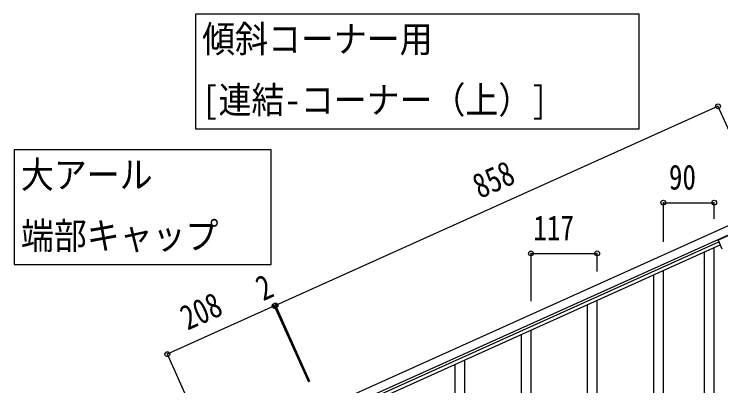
# Model space of a CAD drawing. Units: millimetres, scale not verified. Extents: x -4015 to 4015, y -2862 to 2860.
# Drawn here: x 1816 to 3065, y -954 to -297 of the extents above; entities that cross this region are included whole.
import ezdxf
from ezdxf.enums import TextEntityAlignment as Align

# ---------------------------------------------------------------- set-up
doc = ezdxf.new("R2010")
doc.units = ezdxf.units.MM
doc.header["$LTSCALE"] = 10
doc.layers.add('0-3_YKK_A1', color=4, linetype='Continuous')
doc.layers.add('0-4_YKK_D', color=6, linetype='Continuous')
doc.styles.add('ＭＳ ゴシック', font='')
doc.styles.get('ＭＳ ゴシック').set_extended_font_data('MS Gothic')

msp = doc.modelspace()

# ---------------------------------------------------------------- linework, layer by layer
at = {"layer": '0-3_YKK_A1'}
for p, q in [((3142.52, -641.83), (2360.11, -993.96)), ((3148.68, -655.51), (2366.26, -1007.64)), ((3096.8, -679.88), (3060.32, -696.3)), ((2412.59, -991.17), (3061.58, -699.1)), ((3060.32, -696.3), (3067.02, -711.18)), ((2415.05, -996.65), (3064.04, -704.57)), ((3053.69, -1565.37), (3053.69, -709.23)), ((3036.69, -1573.01), (3036.69, -716.87)), ((2963.69, -1081.14), (2963.69, -749.73)), ((2946.69, -1088.22), (2946.69, -757.37)), ((2829.69, -1051.14), (2829.69, -809.95)), ((2846.69, -1018.23), (2846.69, -802.31)), ((2729.69, -1070.81), (2729.69, -854.9)), ((2712.69, -1103.72), (2712.69, -862.54)), ((2612.69, -1238.89), (2612.69, -907.48)), ((2595.69, -1245.97), (2595.69, -915.12))]:
    msp.add_line(p, q, dxfattribs=at)
for points in [[(2136.12, -296.53), (2136.12, -499.08), (2920.68, -499.08), (2920.68, -296.53)], [(1815.72, -536.53), (1815.72, -739.08), (2270.27, -739.08), (2270.27, -536.53)]]:
    msp.add_lwpolyline(points, close=True, dxfattribs=at)
at = {"layer": '0-4_YKK_D'}
for p, q in [((3060.43, -459.42), (2278.01, -811.54)), ((3120.32, -592.49), (3060.02, -458.51)), ((2963.69, -698.89), (2963.69, -628.86)), ((2963.69, -629.86), (3053.69, -629.86)), ((3053.69, -658.15), (3053.69, -628.86)), ((2729.69, -804.04), (2729.69, -718.52)), ((2729.69, -719.52), (2846.69, -719.52)), ((2846.69, -751.39), (2846.69, -718.52)), ((2336.94, -947.36), (2275.79, -811.49)), ((2336.53, -946.45), (2275.87, -811.45)), ((2276.2, -812.4), (2278.03, -811.58)), ((2337.9, -944.62), (2277.6, -810.63)), ((2338.77, -946.54), (2277.62, -810.66)), ((2276.27, -812.37), (2086.55, -897.63)), ((2146.81, -1031.71), (2086.14, -896.72))]:
    msp.add_line(p, q, dxfattribs=at)
for centre in [(3060.43, -459.42), (2963.69, -629.86), (3053.69, -629.86), (2729.69, -719.52), (2846.69, -719.52), (2276.2, -812.4), (2276.27, -812.37), (2278.01, -811.54), (2278.03, -811.58), (2086.55, -897.63)]:
    msp.add_circle(centre, 4.25, dxfattribs=at)

# ---------------------------------------------------------------- texts
at = {"layer": '0-3_YKK_A1', "style": 'ＭＳ ゴシック', "width": 0.9}
for s, p in [('傾斜コーナー用', (2148.14, -378.35)), ('[連結-コーナー（上）]', (2148.14, -486.14)), ('大アール', (1827.74, -618.35)), ('端部キャップ', (1827.74, -726.14))]:
    msp.add_text(s, height=47.42, dxfattribs=at).set_placement(p, align=Align.BOTTOM_LEFT)
at = {"layer": '0-4_YKK_D', "style": 'ＭＳ ゴシック', "width": 0.8}
for s, rotation, p in [('858', 24.23, (2644.84, -635.49)), ('2', 24.23, (2261.5, -816.27)), ('208', 24.2, (2127.7, -868.18))]:
    msp.add_text(s, height=43.99, rotation=rotation, dxfattribs=at).set_placement(p, align=Align.BOTTOM_LEFT)
for s, p in [('90', (2973.49, -619.86)), ('117', (2733.79, -709.52))]:
    msp.add_text(s, height=43.99, dxfattribs=at).set_placement(p, align=Align.BOTTOM_LEFT)

doc.saveas('drawing.dxf')
